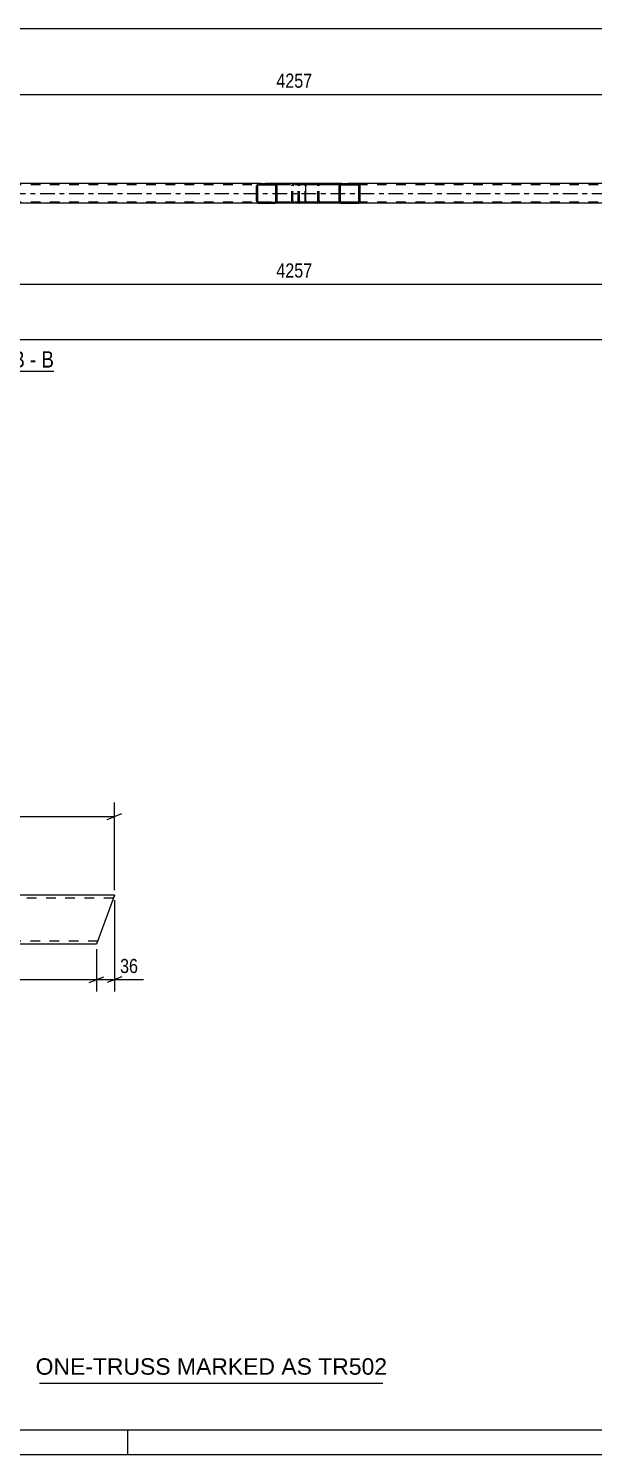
# Model space of a CAD drawing. Header units: millimetres. Extents: x 0 to 841, y 0 to 594.
# Drawn here: x 400.8 to 515.9, y 0 to 290.4 of the extents above; entities that cross this region are included whole.
import ezdxf

# ---------------------------------------------------------------- set-up
doc = ezdxf.new("R2010")
doc.units = ezdxf.units.MM
doc.linetypes.add('DXK_LINE_DOT2', pattern=[3.9198, 1.9599, -1.9599])
doc.linetypes.add('DXK_LINE_DOT3', pattern=[5.9187, 2.979, -0.9799, 0.9799, -0.9799])
doc.styles.add('Arial', font='ARIAL.TTF', dxfattribs={"height": 0.2})
doc.styles.add('Arial Narrow', font='ARIALN.TTF', dxfattribs={"height": 0.2})

# ---------------------------------------------------------------- blocks, each defined once
blk = doc.blocks.new('Unknown-318893340-1135')
at = {"color": 5, "linetype": 'Continuous'}
for p, q in [((5, 5), (836, 5)), ((421, 0), (421, 5)), ((0, 0), (841, 0))]:
    blk.add_line(p, q, dxfattribs=at)
blk = doc.blocks.new('Unknown-318893340-12 - 5294')
at = {"color": 6, "linetype": 'Continuous'}
blk.add_line((378.32, 220.63), (405.97, 220.63), dxfattribs=at)
at = {"color": 0, "linetype": 'Continuous'}
blk.add_wipeout([(396.43, 221.38), (396.43, 224.88), (378.32, 224.88), (378.32, 221.38)], dxfattribs=at)
at = {"color": 7, "linetype": 'Continuous', "style": 'Arial Narrow'}
blk.add_text('SECTION ', height=3.34, dxfattribs=at).set_placement((378.32, 221.38))
at = {"color": 0, "linetype": 'Continuous'}
blk.add_wipeout([(400.04, 221.38), (400.04, 224.88), (397.48, 224.88), (397.48, 221.38)], dxfattribs=at)
blk.add_wipeout([(402.36, 221.38), (402.36, 224.88), (401.09, 224.88), (401.09, 221.38)], dxfattribs=at)
at = {"color": 7, "linetype": 'Continuous', "style": 'Arial Narrow'}
blk.add_text('B', height=3.34, dxfattribs=at).set_placement((397.48, 221.38))
at = {"color": 0, "linetype": 'Continuous'}
blk.add_wipeout([(405.97, 221.38), (405.97, 224.88), (403.41, 224.88), (403.41, 221.38)], dxfattribs=at)
at = {"color": 7, "linetype": 'Continuous', "style": 'Arial Narrow'}
for s, p in [('B', (403.41, 221.38)), ('-', (401.09, 221.38))]:
    blk.add_text(s, height=3.34, dxfattribs=at).set_placement(p)
blk = doc.blocks.new('Part-318893340-5350 - 5294')
at = {"linetype": 'Continuous'}
h = blk.add_hatch(dxfattribs=at)
h.set_pattern_fill('', scale=0.7, style=0, pattern_type=0)
h.set_pattern_definition([(45, (468.3092, 258.553), (-1.57154, 1.57154), [])])
h.paths.add_polyline_path([(468.35, 258.37), (468.31, 258.55), (468.2, 258.71), (468.03, 258.81), (467.84, 258.85), (464.6, 258.85), (464.41, 258.81), (464.24, 258.71), (464.13, 258.55), (464.09, 258.37), (464.09, 255.33), (464.13, 255.15), (464.24, 254.99), (464.41, 254.89), (464.6, 254.85), (467.84, 254.85), (468.03, 254.89), (468.2, 254.99), (468.31, 255.15), (468.35, 255.33)])
h.paths.add_polyline_path([(468.07, 255.24), (468.02, 255.16), (467.94, 255.11), (467.84, 255.09), (464.6, 255.09), (464.5, 255.11), (464.42, 255.16), (464.37, 255.24), (464.35, 255.33), (464.35, 258.37), (464.37, 258.46), (464.42, 258.54), (464.5, 258.59), (464.6, 258.61), (467.84, 258.61), (467.94, 258.59), (468.02, 258.54), (468.07, 258.46), (468.09, 258.37), (468.09, 255.33)])
at = {"color": 7, "linetype": 'DXK_LINE_DOT2'}
for p, q in [((455.74, 258.37), (455.78, 258.55)), ((456.07, 258.54), (456.02, 258.46)), ((456.06, 258.81), (456.25, 258.85)), ((456.16, 258.59), (456.07, 258.54)), ((456.25, 258.61), (456.16, 258.59)), ((459.49, 258.85), (456.25, 258.85)), ((467.84, 258.61), (456.25, 258.61)), ((459.49, 258.85), (459.68, 258.81)), ((459.59, 258.59), (459.49, 258.61)), ((459.67, 258.54), (459.59, 258.59)), ((459.72, 258.46), (459.67, 258.54)), ((459.96, 258.55), (460, 258.37)), ((467.84, 258.85), (464.6, 258.85)), ((455.74, 255.33), (455.74, 258.37)), ((456.02, 258.46), (456, 258.37)), ((456, 255.33), (456, 258.37)), ((459.74, 258.37), (459.72, 258.46)), ((459.74, 255.33), (459.74, 258.37)), ((460, 255.33), (460, 258.37)), ((455.78, 255.15), (455.74, 255.33)), ((456, 255.33), (456.02, 255.24)), ((456.02, 255.24), (456.07, 255.16)), ((456.25, 254.85), (456.06, 254.89)), ((456.07, 255.16), (456.16, 255.11)), ((456.16, 255.11), (456.25, 255.09)), ((467.84, 255.09), (456.25, 255.09)), ((459.49, 254.85), (456.25, 254.85)), ((459.49, 255.09), (459.59, 255.11)), ((459.68, 254.89), (459.49, 254.85)), ((459.59, 255.11), (459.67, 255.16)), ((459.67, 255.16), (459.72, 255.24)), ((459.72, 255.24), (459.74, 255.33)), ((460, 255.33), (459.96, 255.15)), ((467.84, 254.85), (464.6, 254.85))]:
    blk.add_line(p, q, dxfattribs=at)
at = {"color": 2, "linetype": 'Continuous'}
for p, q in [((464.6, 258.85), (457.02, 258.85)), ((464.13, 258.55), (464.09, 258.37)), ((464.37, 258.46), (464.42, 258.54)), ((464.6, 258.85), (464.41, 258.81)), ((464.42, 258.54), (464.5, 258.59)), ((464.5, 258.59), (464.6, 258.61)), ((464.6, 258.85), (467.84, 258.85)), ((464.6, 258.61), (467.84, 258.61)), ((468.03, 258.81), (467.84, 258.85)), ((467.84, 258.61), (467.94, 258.59)), ((467.94, 258.59), (468.02, 258.54)), ((468.02, 258.54), (468.07, 258.46)), ((468.35, 258.37), (468.31, 258.55)), ((464.09, 255.33), (464.09, 258.37)), ((464.35, 258.37), (464.37, 258.46)), ((464.35, 255.33), (464.35, 258.37)), ((468.07, 258.46), (468.09, 258.37)), ((468.09, 255.33), (468.09, 258.37)), ((468.35, 255.33), (468.35, 258.37)), ((464.6, 254.85), (457.02, 254.85)), ((464.09, 255.33), (464.13, 255.15)), ((464.37, 255.24), (464.35, 255.33)), ((464.42, 255.16), (464.37, 255.24)), ((464.41, 254.89), (464.6, 254.85)), ((464.5, 255.11), (464.42, 255.16)), ((464.6, 255.09), (464.5, 255.11)), ((464.6, 255.09), (467.84, 255.09)), ((464.6, 254.85), (467.84, 254.85)), ((467.94, 255.11), (467.84, 255.09)), ((467.84, 254.85), (468.03, 254.89)), ((468.02, 255.16), (467.94, 255.11)), ((468.07, 255.24), (468.02, 255.16)), ((468.09, 255.33), (468.07, 255.24)), ((468.31, 255.15), (468.35, 255.33))]:
    blk.add_line(p, q, dxfattribs=at)
at = {"color": 7, "linetype": 'DXK_LINE_DOT2'}
for centre, start, end in [((456.23, 258.35), 110.7584, 155.6801), ((459.51, 258.35), 24.32, 69.2417), ((456.23, 255.35), 204.32, 249.2417), ((459.51, 255.35), 290.7584, 335.6801)]:
    blk.add_arc(centre, 0.496, start, end, dxfattribs=at)
at = {"color": 2, "linetype": 'Continuous'}
for centre, start, end in [((464.58, 258.35), 110.7584, 155.6801), ((467.86, 258.35), 24.32, 69.2417), ((464.58, 255.35), 204.32, 249.2417), ((467.86, 255.35), 290.7584, 335.6801)]:
    blk.add_arc(centre, 0.496, start, end, dxfattribs=at)
blk = doc.blocks.new('Part-318893340-5464 - 5294')
at = {"color": 7, "linetype": 'DXK_LINE_DOT2'}
for p, q in [((689.35, 258.61), (107.21, 258.61)), ((467.84, 258.85), (447.78, 258.85)), ((689.35, 255.09), (107.21, 255.09)), ((638.11, 254.85), (192.37, 254.85)), ((467.84, 254.85), (447.78, 254.85))]:
    blk.add_line(p, q, dxfattribs=at)
at = {"color": 2, "linetype": 'Continuous'}
for p, q in [((447.78, 258.85), (382.7, 258.85)), ((532.91, 258.85), (467.84, 258.85)), ((447.78, 254.85), (382.7, 254.85)), ((532.91, 254.85), (467.84, 254.85))]:
    blk.add_line(p, q, dxfattribs=at)
at = {"color": 7, "linetype": 'DXK_LINE_DOT3'}
blk.add_line((107.21, 256.85), (689.35, 256.85), dxfattribs=at)
blk = doc.blocks.new('Part-318893340-5466 - 5294')
at = {"linetype": 'Continuous'}
h = blk.add_hatch(dxfattribs=at)
h.set_pattern_fill('', scale=0.7, style=0, pattern_type=0)
h.set_pattern_definition([(45, (451.4253, 258.553), (-1.57154, 1.57154), [])])
h.paths.add_polyline_path([(451.46, 258.37), (451.43, 258.55), (451.32, 258.71), (451.15, 258.81), (450.96, 258.85), (447.78, 258.85), (447.58, 258.81), (447.42, 258.71), (447.31, 258.55), (447.27, 258.37), (447.27, 255.33), (447.31, 255.15), (447.42, 254.99), (447.58, 254.89), (447.78, 254.85), (450.96, 254.85), (451.15, 254.89), (451.32, 254.99), (451.43, 255.15), (451.46, 255.33)])
h.paths.add_polyline_path([(451.19, 255.24), (451.14, 255.16), (451.06, 255.11), (450.96, 255.09), (447.78, 255.09), (447.68, 255.11), (447.6, 255.16), (447.54, 255.24), (447.53, 255.33), (447.53, 258.37), (447.54, 258.46), (447.6, 258.54), (447.68, 258.59), (447.78, 258.61), (450.96, 258.61), (451.06, 258.59), (451.14, 258.54), (451.19, 258.46), (451.21, 258.37), (451.21, 255.33)])
at = {"color": 2, "linetype": 'Continuous'}
for p, q in [((447.31, 258.55), (447.27, 258.37)), ((447.54, 258.46), (447.6, 258.54)), ((447.78, 258.85), (447.58, 258.81)), ((447.6, 258.54), (447.68, 258.59)), ((447.68, 258.59), (447.78, 258.61)), ((447.78, 258.85), (450.96, 258.85)), ((447.78, 258.61), (450.96, 258.61)), ((457.02, 258.85), (450.96, 258.85)), ((451.15, 258.81), (450.96, 258.85)), ((450.96, 258.61), (451.06, 258.59)), ((451.06, 258.59), (451.14, 258.54)), ((451.14, 258.54), (451.19, 258.46)), ((451.46, 258.37), (451.43, 258.55)), ((457.02, 258.85), (457.12, 258.81)), ((457.12, 258.81), (457.21, 258.71)), ((457.21, 258.71), (457.27, 258.55)), ((457.27, 258.55), (457.29, 258.37)), ((447.27, 255.33), (447.27, 258.37)), ((447.53, 258.37), (447.54, 258.46)), ((447.53, 255.33), (447.53, 258.37)), ((451.19, 258.46), (451.21, 258.37)), ((451.21, 255.33), (451.21, 258.37)), ((451.46, 255.33), (451.46, 258.37)), ((457.29, 255.33), (457.29, 258.37)), ((447.27, 255.33), (447.31, 255.15)), ((447.54, 255.24), (447.53, 255.33)), ((447.6, 255.16), (447.54, 255.24)), ((447.58, 254.89), (447.78, 254.85)), ((447.68, 255.11), (447.6, 255.16)), ((447.78, 255.09), (447.68, 255.11)), ((447.78, 255.09), (450.96, 255.09)), ((447.78, 254.85), (450.96, 254.85)), ((451.06, 255.11), (450.96, 255.09)), ((450.96, 254.85), (451.15, 254.89)), ((457.02, 254.85), (450.96, 254.85)), ((451.14, 255.16), (451.06, 255.11)), ((451.19, 255.24), (451.14, 255.16)), ((451.21, 255.33), (451.19, 255.24)), ((451.43, 255.15), (451.46, 255.33)), ((457.12, 254.89), (457.02, 254.85)), ((457.21, 254.99), (457.12, 254.89)), ((457.27, 255.15), (457.21, 254.99)), ((457.29, 255.33), (457.27, 255.15))]:
    blk.add_line(p, q, dxfattribs=at)
at = {"color": 7, "linetype": 'DXK_LINE_DOT2'}
for p, q in [((450.96, 258.85), (447.78, 258.85)), ((457.02, 258.61), (447.78, 258.61)), ((454.42, 258.37), (454.46, 258.55)), ((454.75, 258.54), (454.69, 258.46)), ((454.73, 258.81), (454.93, 258.85)), ((454.75, 258.54), (454.77, 258.55)), ((454.77, 258.55), (454.83, 258.59)), ((454.83, 258.59), (454.93, 258.61)), ((455.74, 258.61), (455.74, 258.85)), ((457.07, 258.59), (457.02, 258.61)), ((457.11, 258.54), (457.07, 258.59)), ((457.14, 258.46), (457.11, 258.54)), ((454.42, 255.33), (454.42, 258.37)), ((454.69, 258.46), (454.68, 258.37)), ((454.68, 255.33), (454.68, 258.37)), ((457.15, 258.37), (457.14, 258.46)), ((457.15, 255.33), (457.15, 258.37)), ((457.02, 255.09), (447.78, 255.09)), ((450.96, 254.85), (447.78, 254.85)), ((454.46, 255.15), (454.42, 255.33)), ((454.68, 255.33), (454.69, 255.24)), ((454.69, 255.24), (454.75, 255.16)), ((454.93, 254.85), (454.73, 254.89)), ((454.75, 255.16), (454.77, 255.15)), ((454.77, 255.15), (454.83, 255.11)), ((454.83, 255.11), (454.93, 255.09)), ((455.74, 254.85), (455.74, 255.09)), ((457.02, 255.09), (457.07, 255.11)), ((457.07, 255.11), (457.11, 255.16)), ((457.11, 255.16), (457.14, 255.24)), ((457.14, 255.24), (457.15, 255.33))]:
    blk.add_line(p, q, dxfattribs=at)
at = {"color": 2, "linetype": 'Continuous'}
for centre, start, end in [((447.76, 258.35), 111.1941, 156.1506), ((450.98, 258.35), 23.8494, 68.8059), ((447.76, 255.34), 203.8494, 248.8059), ((450.98, 255.34), 291.1941, 336.1506)]:
    blk.add_arc(centre, 0.492, start, end, dxfattribs=at)
at = {"color": 7, "linetype": 'DXK_LINE_DOT2'}
for centre, start, end in [((454.91, 258.35), 111.1941, 156.1506), ((454.91, 255.34), 203.8494, 248.8059)]:
    blk.add_arc(centre, 0.492, start, end, dxfattribs=at)
blk = doc.blocks.new('Part-318893340-2559 - 2543')
at = {"color": 2, "linetype": 'Continuous'}
for p, q in [((374.57, 113.92), (370.93, 103.92)), ((394.57, 113.92), (374.57, 113.92)), ((418.31, 113.92), (394.67, 113.92)), ((418.28, 113.83), (418.04, 113.18)), ((418.31, 113.92), (418.28, 113.83)), ((418.04, 113.18), (414.67, 103.92)), ((394.57, 103.92), (370.93, 103.92)), ((414.67, 103.92), (394.67, 103.92))]:
    blk.add_line(p, q, dxfattribs=at)
at = {"color": 7, "linetype": 'DXK_LINE_DOT2'}
for p, q in [((394.57, 113.32), (374.35, 113.32)), ((418.09, 113.32), (394.67, 113.32)), ((418.04, 113.18), (418.18, 113.57)), ((418.31, 113.92), (418.31, 113.92)), ((394.57, 104.52), (371.15, 104.52)), ((414.89, 104.52), (394.67, 104.52))]:
    blk.add_line(p, q, dxfattribs=at)
blk = doc.blocks.new('StraightDimension-318893340-5626 - 5294')
at = {"color": 7, "linetype": 'Continuous'}
for p, q in [((369.81, 245.45), (369.81, 229.77)), ((540.08, 245.45), (540.08, 227.94)), ((371.31, 238.98), (368.31, 237.78)), ((369.81, 238.38), (540.08, 238.38)), ((538.58, 237.78), (541.58, 238.98))]:
    blk.add_line(p, q, dxfattribs=at)
at = {"color": 0}
blk.add_wipeout([(459.2, 239.13), (459.2, 243.33), (450.69, 243.33), (450.69, 239.13)], dxfattribs=at)
at = {"color": 0, "linetype": 'Continuous'}
blk.add_wipeout([(539.48, 237.68), (535.28, 237.68), (535.28, 227.34), (539.48, 227.34)], dxfattribs=at)
at = {"color": 3, "style": 'Arial Narrow'}
blk.add_text('4257', height=2.863, dxfattribs=at).set_placement((451.29, 239.73))
at = {"color": 3, "linetype": 'Continuous', "style": 'Arial Narrow'}
blk.add_text('12455', height=2.863, rotation=90.0002, dxfattribs=at).set_placement((538.88, 227.94))
blk = doc.blocks.new('StraightDimension-318893340-5660 - 5294')
at = {"color": 7, "linetype": 'Continuous'}
for p, q in [((369.81, 268.25), (369.81, 285.66)), ((540.08, 268.25), (540.08, 287.48)), ((371.31, 277.64), (368.31, 276.44)), ((369.81, 277.04), (540.08, 277.04)), ((538.58, 276.44), (541.58, 277.64))]:
    blk.add_line(p, q, dxfattribs=at)
at = {"color": 0, "linetype": 'Continuous'}
blk.add_wipeout([(539.48, 288.08), (535.28, 288.08), (535.28, 277.74), (539.48, 277.74)], dxfattribs=at)
at = {"color": 0}
blk.add_wipeout([(459.2, 277.79), (459.2, 281.99), (450.69, 281.99), (450.69, 277.79)], dxfattribs=at)
at = {"color": 3, "linetype": 'Continuous', "style": 'Arial Narrow'}
blk.add_text('12455', height=2.863, rotation=90.0002, dxfattribs=at).set_placement((538.88, 278.34))
at = {"color": 3, "style": 'Arial Narrow'}
blk.add_text('4257', height=2.863, dxfattribs=at).set_placement((451.29, 278.39))
blk = doc.blocks.new('StraightDimension-318893340-11279 - 5294')
at = {"color": 7, "linetype": 'Continuous'}
blk.add_line((98.59, 290.45), (689.35, 290.45), dxfattribs=at)
blk = doc.blocks.new('StraightDimension-318893340-15223 - 5294')
at = {"color": 7, "linetype": 'Continuous'}
blk.add_line((97.95, 227.13), (689.99, 227.13), dxfattribs=at)
blk = doc.blocks.new('StraightDimension-318893340-2574 - 2543')
at = {"color": 7, "linetype": 'Continuous'}
for p, q in [((418.31, 112.92), (418.31, 94.32)), ((414.67, 102.92), (414.67, 94.32)), ((413.17, 96.12), (416.17, 97.32)), ((414.67, 96.72), (418.31, 96.72)), ((419.81, 97.32), (416.81, 96.12))]:
    blk.add_line(p, q, dxfattribs=at)
at = {"color": 0}
blk.add_wipeout([(423.69, 97.47), (423.69, 101.67), (418.84, 101.67), (418.84, 97.47)], dxfattribs=at)
at = {"color": 7, "linetype": 'Continuous'}
blk.add_line((418.31, 96.72), (424.22, 96.72), dxfattribs=at)
blk.add_line((418.31, 96.72), (424.22, 96.72), dxfattribs=at)
at = {"color": 3, "style": 'Arial Narrow'}
blk.add_text('36', height=2.863, dxfattribs=at).set_placement((419.44, 98.07))
blk = doc.blocks.new('StraightDimension-318893340-2562 - 2543')
at = {"color": 7, "linetype": 'Continuous'}
for p, q in [((370.93, 102.92), (370.93, 94.32)), ((414.67, 102.92), (414.67, 94.32)), ((372.43, 97.32), (369.43, 96.12)), ((370.93, 96.72), (414.67, 96.72)), ((413.17, 96.12), (416.17, 97.32))]:
    blk.add_line(p, q, dxfattribs=at)
at = {"color": 0}
blk.add_wipeout([(397.06, 97.47), (397.06, 101.67), (388.55, 101.67), (388.55, 97.47)], dxfattribs=at)
at = {"color": 3, "style": 'Arial Narrow'}
blk.add_text('3246', height=2.863, dxfattribs=at).set_placement((389.15, 98.07))
blk = doc.blocks.new('StraightDimension-318893340-15302 - 2543')
at = {"color": 7, "linetype": 'Continuous'}
for p, q in [((370.93, 104.92), (370.93, 132.79)), ((418.31, 114.92), (418.31, 132.79)), ((372.43, 130.54), (369.43, 129.34)), ((370.93, 129.94), (418.31, 129.94)), ((416.81, 129.34), (419.81, 130.54))]:
    blk.add_line(p, q, dxfattribs=at)
at = {"color": 0}
blk.add_wipeout([(398.88, 130.69), (398.88, 134.89), (390.37, 134.89), (390.37, 130.69)], dxfattribs=at)
at = {"color": 3, "style": 'Arial Narrow'}
blk.add_text('3282', height=2.863, dxfattribs=at).set_placement((390.97, 131.29))
blk = doc.blocks.new('Unknown-318893340-15676')
at = {"color": 7, "linetype": 'Continuous'}
blk.add_line((403, 14.5), (473, 14.5), dxfattribs=at)
at = {"color": 7, "style": 'Arial'}
blk.add_text('ONE-TRUSS MARKED AS TR502', height=3.3428, dxfattribs=at).set_placement((402.24, 16.25))

msp = doc.modelspace()

# ---------------------------------------------------------------- block references
for name in ['Unknown-318893340-1135', 'Part-318893340-5464 - 5294', 'Part-318893340-5466 - 5294', 'Part-318893340-5350 - 5294', 'Part-318893340-2559 - 2543', 'Unknown-318893340-15676']:
    msp.add_blockref(name, (0, 0))

# ---------------------------------------------------------------- next in the draw order: block references
for name in ['StraightDimension-318893340-5660 - 5294', 'StraightDimension-318893340-5626 - 5294', 'Unknown-318893340-12 - 5294', 'StraightDimension-318893340-2574 - 2543']:
    msp.add_blockref(name, (0, 0))

# ---------------------------------------------------------------- next in the draw order: block references
for name in ['StraightDimension-318893340-11279 - 5294', 'StraightDimension-318893340-15223 - 5294', 'StraightDimension-318893340-15302 - 2543', 'StraightDimension-318893340-2562 - 2543']:
    msp.add_blockref(name, (0, 0))

doc.saveas('drawing.dxf')
